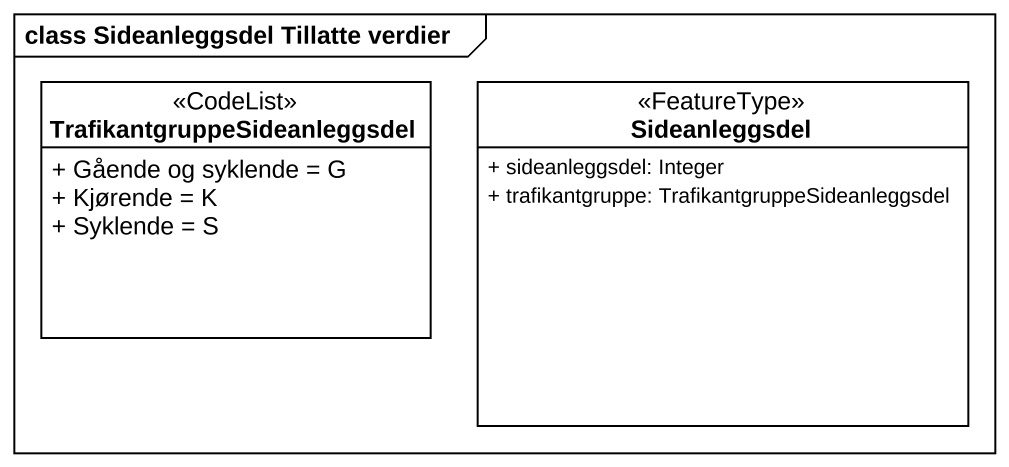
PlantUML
@startuml
mainframe class Sideanleggsdel Tillatte verdier
hide circle
hide empty members
skinparam classAttributeIconSize 0
class "TrafikantgruppeSideanleggsdel" as TrafikantgruppeSideanleggsde <<CodeList>> {
  + Gående og syklende = G
  + Kjørende = K
  + Syklende = S
}
class Sideanleggsdel <<FeatureType>> {
  + sideanleggsdel: Integer
  + trafikantgruppe: TrafikantgruppeSideanleggsdel
}
@enduml
